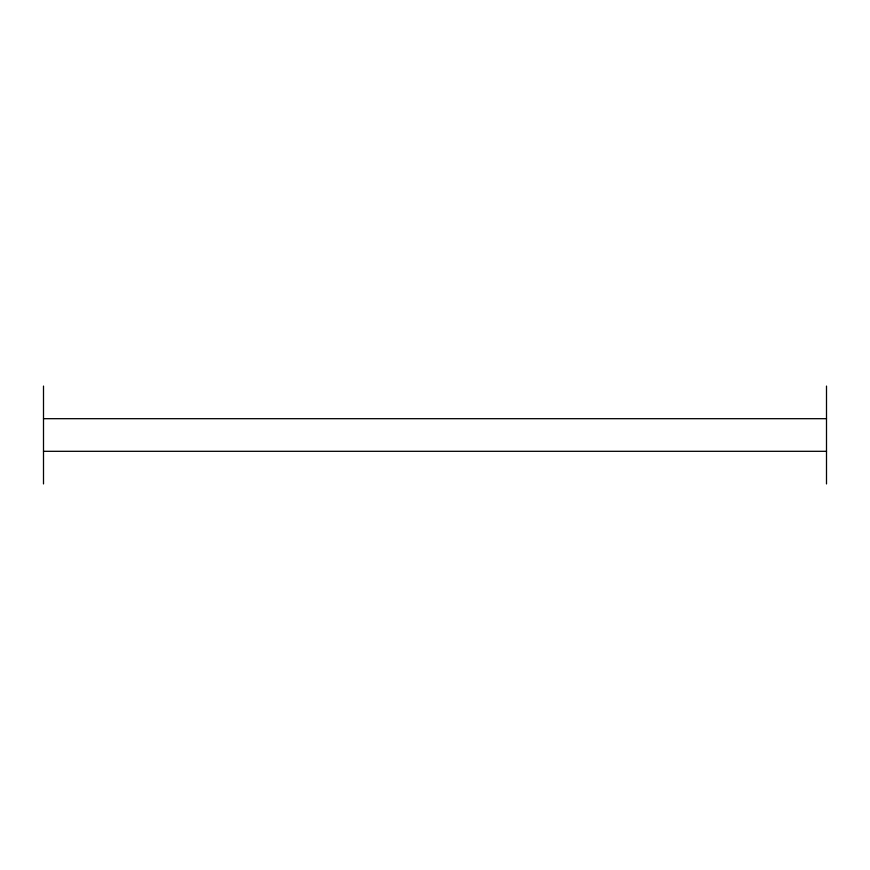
<?xml version="1.0" encoding="UTF-8"?>
<svg xmlns="http://www.w3.org/2000/svg" width="870" height="870" viewBox="0 0 870 870"><rect width="100%" height="100%" fill="white"/><g stroke="black" fill="none" stroke-linecap="round" stroke-linejoin="round"><path stroke-width="1.3" d="M43.5 418.687L826.5 418.687M43.5 451.312L826.5 451.312M826.5 386.062L826.5 483.937M43.5 386.062L43.5 483.937"/></g></svg>
